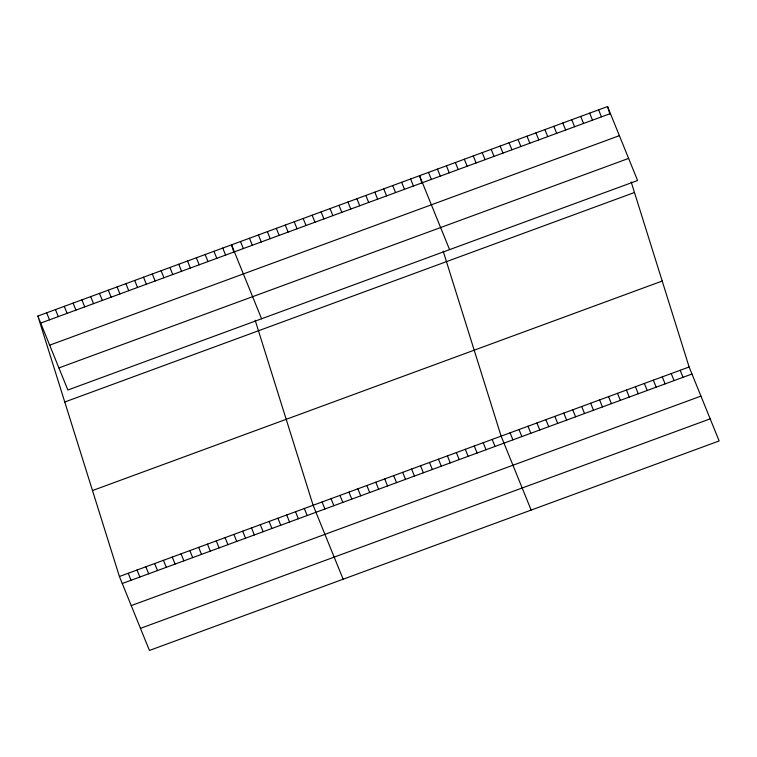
<?xml version="1.0" encoding="UTF-8"?>
<svg xmlns="http://www.w3.org/2000/svg" width="757" height="757" viewBox="0 0 757 757"><rect width="100%" height="100%" fill="white"/><g stroke="black" fill="none" stroke-linecap="round" stroke-linejoin="round"><path stroke-width="1.14" d="M37.85 316.057L607.559 106.557L637.583 180.497L67.875 390.006L37.85 316.057L119.417 576.503L149.441 650.443L719.15 440.943L689.125 366.994L631.187 181.992M40.698 323.078L610.407 113.578M49.669 345.164L619.377 135.664M58.904 367.921L628.613 158.412M64.771 402.005L634.47 192.496M92.496 490.555L662.205 281.046M119.417 576.503L689.125 366.994M122.265 583.515L691.974 374.015M131.235 605.6L700.944 396.1M140.471 628.357L710.18 418.848M598.607 109.85L601.455 116.862M589.656 113.143L592.504 120.155M580.704 116.436L583.552 123.448M680.174 370.287L683.022 377.298M571.743 119.72L574.601 126.741M671.222 373.58L674.071 380.591M562.792 123.013L565.649 130.034M662.261 376.872L665.119 383.884M553.84 126.305L556.688 133.327M653.31 380.156L656.168 387.177M544.889 129.598L547.737 136.62M644.358 383.449L647.207 390.47M535.937 132.891L538.785 139.913M635.407 386.742L638.255 393.763M526.986 136.184L529.834 143.205M626.455 390.035L629.304 397.056M518.034 139.477L520.882 146.498M617.504 393.328L620.352 400.349M509.083 142.77L511.931 149.791M608.552 396.621L611.401 403.642M500.131 146.063L502.979 153.084M599.601 399.914L602.449 406.935M491.17 149.356L494.028 156.377M590.649 403.207L593.497 410.228M482.218 152.649L485.076 159.661M581.688 406.5L584.546 413.521M473.267 155.942L476.115 162.954M572.737 409.792L575.594 416.814M464.315 159.235L467.164 166.247M563.785 413.085L566.633 420.107M455.364 162.518L458.212 169.54M554.834 416.378L557.682 423.39M446.412 165.811L449.261 172.833M545.882 419.671L548.73 426.683M437.461 169.104L440.309 176.126M536.931 422.964L539.779 429.976M428.509 172.397L431.358 179.418M527.979 426.248L530.827 433.269M449.582 249.64L419.558 175.69L421.942 183.336M519.028 429.541L521.876 436.562M410.597 178.983L413.454 186.004M510.076 432.834L512.924 439.855M401.645 182.276L404.503 189.297M531.149 510.076L501.115 436.127L443.176 251.135M392.694 185.569L395.542 192.59M492.164 439.42L495.021 446.441M383.742 188.862L386.59 195.883M483.212 442.713L486.06 449.734M374.791 192.155L377.639 199.176M474.26 446.005L477.109 453.027M365.839 195.448L368.687 202.469M465.309 449.298L468.157 456.32M356.888 198.741L359.736 205.753M456.357 452.591L459.206 459.613M347.936 202.034L350.784 209.046M447.406 455.884L450.254 462.906M338.985 205.327L341.833 212.339M438.454 459.177L441.303 466.189M330.033 208.61L332.881 215.631M429.503 462.47L432.351 469.482M321.072 211.903L323.93 218.924M420.551 465.763L423.4 472.775M312.121 215.196L314.978 222.217M411.59 469.047L414.448 476.068M303.169 218.489L306.017 225.51M402.639 472.34L405.497 479.361M294.218 221.782L297.066 228.803M393.687 475.633L396.536 482.654M285.266 225.075L288.114 232.096M384.736 478.926L387.584 485.947M276.314 228.368L279.163 235.389M375.784 482.218L378.632 489.24M267.363 231.661L270.211 238.682M366.833 485.511L369.681 492.533M258.411 234.954L261.26 241.975M357.881 488.804L360.729 495.826M249.46 238.247L252.308 245.268M348.93 492.097L351.778 499.118M240.499 241.54L243.357 248.551M339.978 495.39L342.826 502.411M261.581 318.773L231.547 244.833L233.941 252.469M331.017 498.683L333.875 505.704M222.747 248.069L225.595 255.09M322.066 501.976L324.923 508.997M213.938 251.305L216.795 258.326M343.139 579.209L313.114 505.269L255.175 320.268M205.138 254.541L207.986 261.562M304.314 508.505L307.162 515.526M196.328 257.777L199.186 264.799M295.504 511.741L298.353 518.763M187.528 261.014L190.376 268.035M286.704 514.978L289.553 521.999M178.728 264.259L181.576 271.271M277.895 518.214L280.752 525.235M169.918 267.495L172.766 274.517M269.095 521.459L271.943 528.471M161.118 270.732L163.966 277.753M260.285 524.696L263.143 531.717M152.308 273.968L155.157 280.989M251.485 527.932L254.333 534.953M143.508 277.204L146.356 284.225M242.675 531.168L245.533 538.189M134.699 280.45L137.547 287.461M233.875 534.404L236.723 541.425M125.899 283.686L128.747 290.707M225.075 537.64L227.923 544.662M117.089 286.922L119.937 293.943M216.265 540.886L219.114 547.898M108.289 290.158L111.137 297.179M207.465 544.122L210.314 551.143M99.479 293.394L102.327 300.415M198.656 547.358L201.504 554.379M90.679 296.63L93.527 303.652M189.856 550.594L192.704 557.616M81.87 299.876L84.727 306.888M181.046 553.831L183.894 560.852M73.069 303.112L75.918 310.133M172.246 557.067L175.094 564.088M64.26 306.348L67.118 313.37M163.436 560.312L166.285 567.324M55.46 309.585L58.308 316.606M154.636 563.549L157.484 570.57M46.65 312.821L49.508 319.842M145.827 566.785L148.684 573.806M137.026 570.021L139.875 577.042M128.217 573.257L131.075 580.278M607.559 106.557L609.953 114.193"/></g></svg>
